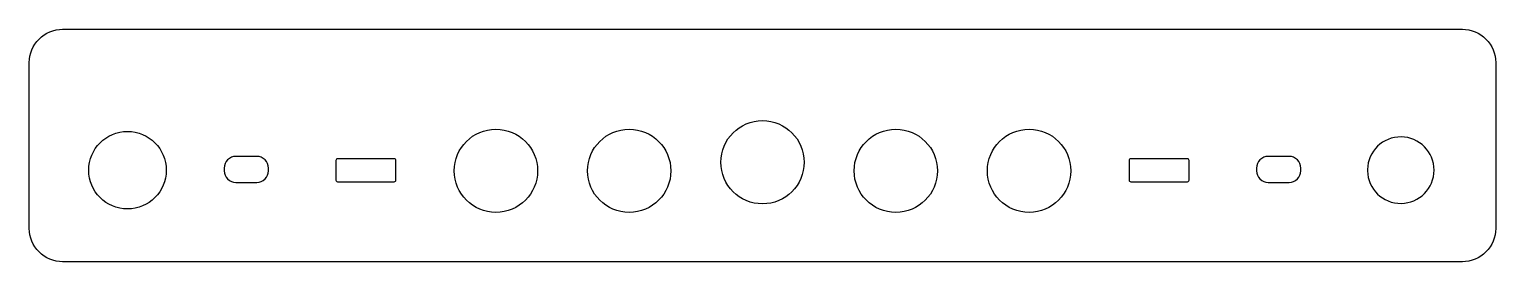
# Model space of a CAD drawing. Header units: centimetres. Extents: x -22 to 22, y -18.5 to -11.5.
import ezdxf

# ---------------------------------------------------------------- set-up
doc = ezdxf.new("R2010")
doc.units = ezdxf.units.CM
doc.layers.get('0').update_dxf_attribs({"linetype": 'CONTINUOUS'})

msp = doc.modelspace()

# ---------------------------------------------------------------- linework, layer by layer
for points in [[(-22, -12.519, -0.414214), (-21, -11.519), (21, -11.519, -0.414214), (22, -12.519), (22, -17.5, -0.414214), (21, -18.5), (-21, -18.5, -0.414214), (-22, -17.5)], [(-22, -12.519, -0.414214), (-21, -11.519), (21, -11.519, -0.414214), (22, -12.519), (22, -17.5, -0.414214), (21, -18.5), (-21, -18.5, -0.414214), (-22, -17.5)], [(18.153, -15.73), (18.153, -15.77, 99.846965)], [(18.153, -15.73), (18.153, -15.77, 99.846965)], [(-14.823, -15.767), (-14.823, -15.687, 0.414214), (-15.173, -15.337), (-15.803, -15.337, 0.414214), (-16.153, -15.687), (-16.153, -15.767, 0.414214), (-15.803, -16.117), (-15.173, -16.117, 0.414214)], [(-14.823, -15.767), (-14.823, -15.687, 0.414214), (-15.173, -15.337), (-15.803, -15.337, 0.414214), (-16.153, -15.687), (-16.153, -15.767, 0.414214), (-15.803, -16.117), (-15.173, -16.117, 0.414214)], [(14.823, -15.687), (14.823, -15.767, 0.414214), (15.173, -16.117), (15.803, -16.117, 0.414214), (16.153, -15.767), (16.153, -15.687, 0.414214), (15.803, -15.337), (15.173, -15.337, 0.414214)], [(14.823, -15.687), (14.823, -15.767, 0.414214), (15.173, -16.117), (15.803, -16.117, 0.414214), (16.153, -15.767), (16.153, -15.687, 0.414214), (15.803, -15.337), (15.173, -15.337, 0.414214)], [(-11.05, -15.407), (-12.75, -15.407, 0.414214), (-12.8, -15.457), (-12.8, -16.047, 0.414214), (-12.75, -16.097), (-11.05, -16.097, 0.414214), (-11, -16.047), (-11, -15.457, 0.414214)], [(-11.05, -15.407), (-12.75, -15.407, 0.414214), (-12.8, -15.457), (-12.8, -16.047, 0.414214), (-12.75, -16.097), (-11.05, -16.097, 0.414214), (-11, -16.047), (-11, -15.457, 0.414214)], [(11, -15.457), (11, -16.047, 0.414214), (11.05, -16.097), (12.75, -16.097, 0.414214), (12.8, -16.047), (12.8, -15.457, 0.414214), (12.75, -15.407), (11.05, -15.407, 0.414214)], [(11, -15.457), (11, -16.047, 0.414214), (11.05, -16.097), (12.75, -16.097, 0.414214), (12.8, -16.047), (12.8, -15.457, 0.414214), (12.75, -15.407), (11.05, -15.407, 0.414214)]]:
    msp.add_lwpolyline(points, format="xyb", close=True)
for centre, radius in [((-8, -15.77), 1.25), ((-8, -15.77), 1.25), ((-4, -15.77), 1.25), ((-4, -15.77), 1.25), ((0, -15.513), 1.25), ((0, -15.513), 1.25), ((4, -15.77), 1.25), ((4, -15.77), 1.25), ((8, -15.77), 1.25), ((8, -15.77), 1.25), ((-19.054, -15.751), 1.165), ((-19.054, -15.751), 1.165)]:
    msp.add_circle(centre, radius)

doc.saveas('drawing.dxf')
